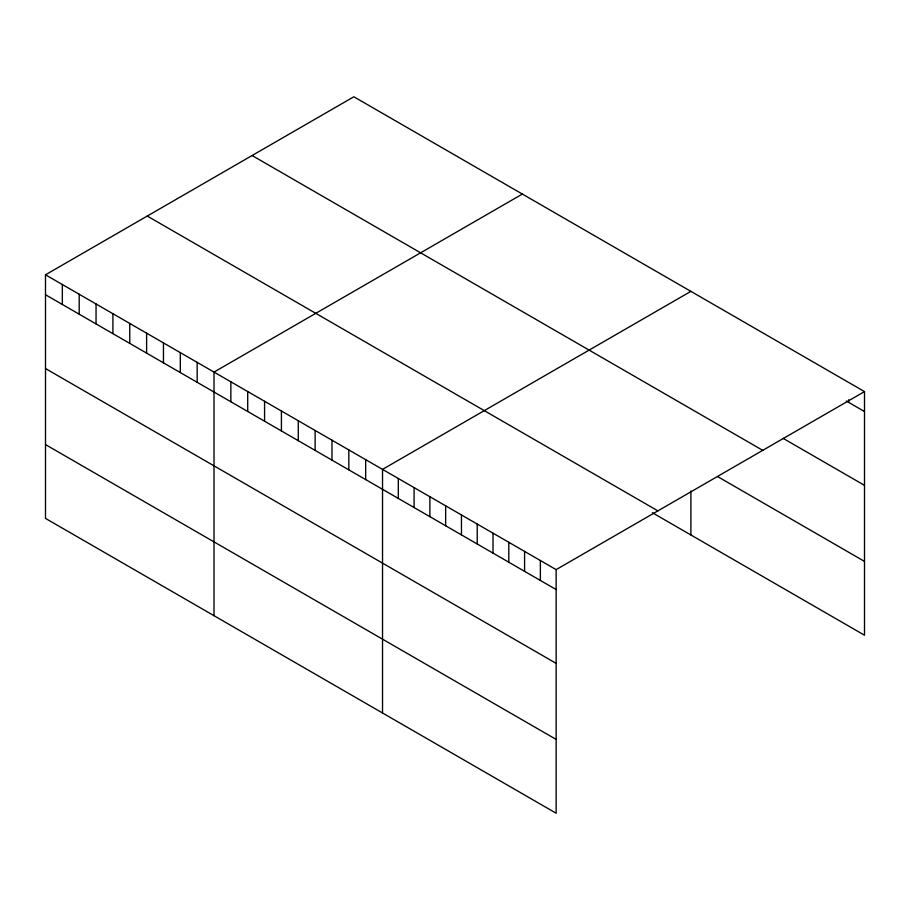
<?xml version="1.0" encoding="UTF-8"?>
<svg xmlns="http://www.w3.org/2000/svg" width="910" height="910" viewBox="0 0 910 910"><rect width="100%" height="100%" fill="white"/><g stroke="black" fill="none" stroke-linecap="round" stroke-linejoin="round"><path stroke-width="1.36" d="M45.5 274.797L556.146 569.626L556.146 813.221L45.5 518.404L45.5 274.797L353.853 96.778L864.5 391.596L864.5 635.203L652.368 512.728M522.363 194.069L214.009 372.088L214.009 615.695M690.883 291.359L382.53 469.378L382.53 712.985M556.146 569.626L864.5 391.596M846.289 401.014L864.5 411.525M783.157 438.381L864.5 485.337M252.093 155.519L762.739 450.348M717.592 476.567L864.5 561.39M147.261 216.057L657.907 510.874M45.5 294.738L556.146 589.555M45.5 368.55L556.146 663.367M45.5 444.592L556.146 739.409M848.712 399.763L848.712 402.413M690.883 490.956L690.883 534.966M540.369 560.503L540.369 580.443M524.581 551.392L524.581 571.332M508.792 542.28L508.792 562.221M493.015 533.169L493.015 553.109M477.227 524.058L477.227 543.987M461.45 514.946L461.45 534.875M445.661 505.835L445.661 525.764M429.884 496.724L429.884 516.652M414.096 487.612L414.096 507.541M398.307 478.489L398.307 498.43M365.672 459.652L365.672 479.581M348.826 449.927L348.826 469.856M331.979 440.19L331.979 460.13M315.122 430.464L315.122 450.404M298.275 420.738L298.275 440.667M281.418 411.001L281.418 430.942M264.571 401.276L264.571 421.216M247.713 391.55L247.713 411.479M230.867 381.825L230.867 401.754M197.163 362.362L197.163 382.291M180.316 352.636L180.316 372.565M163.459 342.899L163.459 362.84M146.612 333.174L146.612 353.114M129.755 323.448L129.755 343.377M112.908 313.711L112.908 333.651M96.05 303.986L96.05 323.926M79.204 294.26L79.204 314.189M62.346 284.534L62.346 304.463"/></g></svg>
